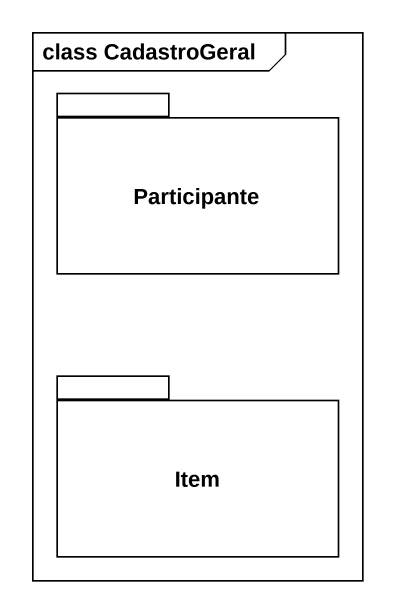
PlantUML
@startuml
mainframe class CadastroGeral
package Participante {
}
package Item {
}
@enduml
